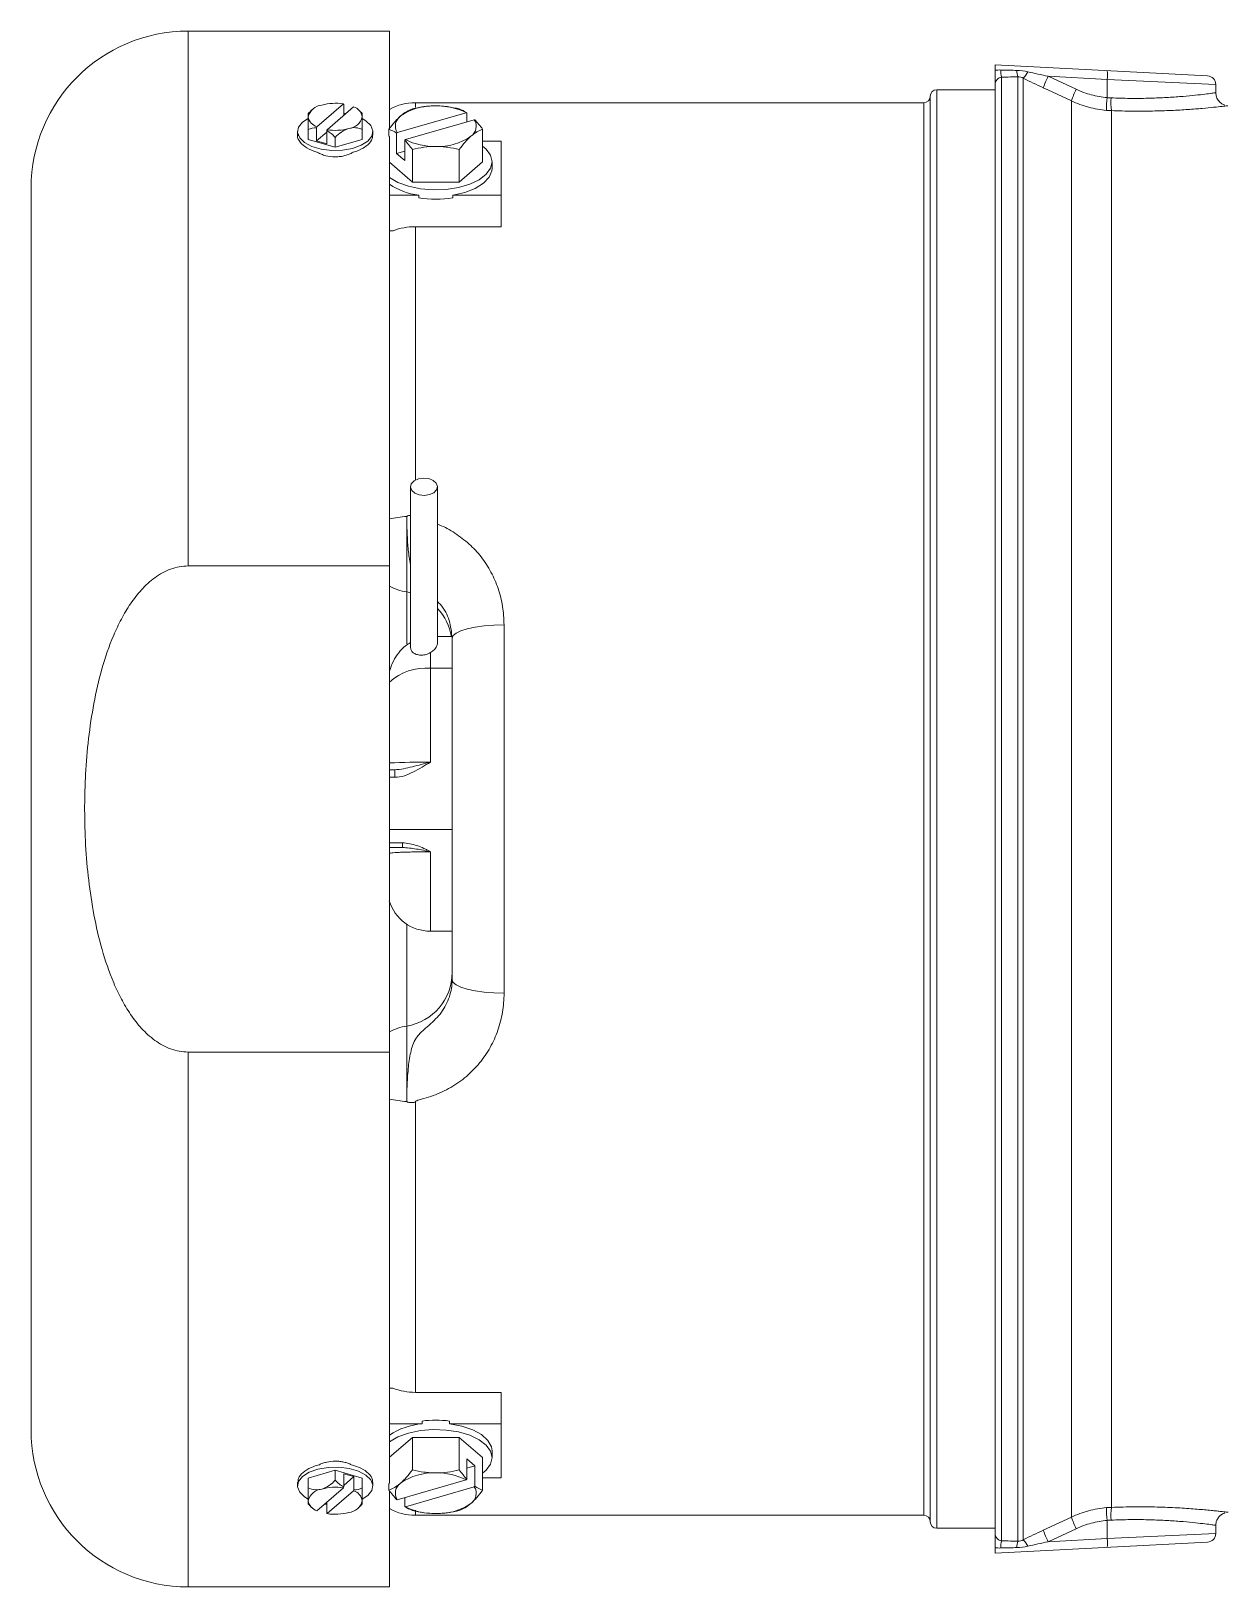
# Paper-space layout '_Top' of a CAD drawing. Header units: inches. Extents: x -13 to 10, y -6.8 to 4.5.
# Drawn here: x -13.03 to -7.5, y -3.6 to 3.6 of the extents above; entities that cross this region are included whole.
import ezdxf

# ---------------------------------------------------------------- set-up
doc = ezdxf.new("R2010")
doc.units = ezdxf.units.IN
doc.header["$MEASUREMENT"] = 0

psp = doc.layouts.new('_Top')

# ---------------------------------------------------------------- linework, layer by layer
at = {"color": 7, "linetype": 'Continuous', "lineweight": 15}
for p, q in [((-11.3715, 3.5959), (-12.3015, 3.5959)), ((-11.3715, 3.5959), (-11.3715, 3.1472)), ((-8.5715, 3.44), (-7.5894, 3.3885)), ((-8.5715, 3.4151), (-8.5715, 3.44)), ((-8.5415, 3.3832), (-8.5415, -3.3832)), ((-8.4669, 3.3843), (-8.4669, -3.3843)), ((-8.3267, 3.3872), (-8.1968, 3.3269)), ((-8.0538, 3.3729), (-8.3267, 3.3872)), ((-8.5715, 3.325), (-8.8415, 3.325)), ((-8.5715, 3.3509), (-8.5715, -3.3509)), ((-8.4415, 3.3781), (-8.4415, -3.3781)), ((-8.0538, 3.2885), (-8.0538, 3.3729)), ((-7.5515, 3.311), (-7.5515, 3.3486)), ((-11.5841, 3.2594), (-11.7061, 3.1537)), ((-11.5373, 3.2459), (-11.6594, 3.1402)), ((-11.5826, 3.2066), (-11.5826, 3.2577)), ((-8.9015, 3.265), (-11.2515, 3.265)), ((-8.8715, 3.295), (-8.8715, -3.295)), ((-8.219, 3.2734), (-8.219, -3.2734)), ((-11.7467, 3.2145), (-11.7467, 3.0953)), ((-11.5826, 3.2161), (-11.5731, 3.2149)), ((-11.4967, 3.0953), (-11.4967, 3.2145)), ((-11.3347, 3.127), (-11.0165, 3.2189)), ((-10.979, 3.1864), (-11.2972, 3.0945)), ((-11.0133, 3.2179), (-11.0133, 3.1765)), ((-8.0339, 3.2283), (-8.0339, -3.2283)), ((-11.7957, 3.1314), (-11.7957, 3.1151)), ((-11.7467, 3.0953), (-11.6217, 3.0592)), ((-11.7076, 3.0883), (-11.7076, 3.1495)), ((-11.6608, 3.1288), (-11.7076, 3.0883)), ((-11.6608, 3.136), (-11.6608, 3.0748)), ((-11.6217, 3.1042), (-11.6217, 3.0592)), ((-11.6217, 3.0592), (-11.4967, 3.0953)), ((-11.4477, 3.1151), (-11.4477, 3.1314)), ((-11.3734, 3.1109), (-11.3734, 3.1422)), ((-11.3734, 3.1109), (-11.3715, 3.1093)), ((-11.3715, -3.1157), (-11.3715, 3.1093)), ((-11.338, 3.0299), (-11.338, 3.1242)), ((-10.9404, 2.9921), (-10.9404, 3.1422)), ((-11.6608, 3.0748), (-11.7076, 3.0883)), ((-11.338, 3.0299), (-11.3005, 3.0407)), ((-11.338, 3.0299), (-11.3005, 2.9974)), ((-11.3005, 3.0917), (-11.3005, 2.9974)), ((-11.2652, 2.8984), (-11.2652, 3.0484)), ((-11.0486, 2.8984), (-11.0486, 3.0484)), ((-10.9404, 3.0874), (-10.8555, 3.0874)), ((-10.8555, 2.6919), (-10.8555, 3.0874)), ((-11.3715, 2.9905), (-11.2652, 2.8984)), ((-11.0486, 2.8984), (-10.9404, 2.9921)), ((-10.8969, 2.9612), (-10.8969, 2.9921)), ((-11.2652, 2.8984), (-11.0486, 2.8984)), ((-13.0274, -2.87), (-13.0274, 2.87)), ((-11.3715, 2.8374), (-11.2359, 2.8374)), ((-11.2359, 2.8374), (-11.2359, 2.825)), ((-11.0779, 2.825), (-11.0779, 2.8374)), ((-11.0779, 2.8374), (-10.8555, 2.8374)), ((-11.354, 2.6728), (-11.3715, 2.6728)), ((-10.8555, 2.6919), (-11.2515, 2.6919)), ((-11.274, 1.4895), (-11.274, 0.7461)), ((-11.149, 0.7677), (-11.149, 1.4895)), ((-11.2915, 0.7628), (-11.2915, 1.3523)), ((-11.3715, 1.1234), (-12.3015, 1.1234)), ((-11.2915, 1.0032), (-11.274, 0.9997)), ((-11.0846, 0.7968), (-11.149, 0.7968)), ((-10.8415, 0.8517), (-10.8415, -0.8517)), ((-11.1815, 0.7229), (-11.1815, 0.2168)), ((-11.0815, -0.7891), (-11.0815, 0.7891)), ((-11.0815, 0.6509), (-11.1815, 0.6509)), ((-11.3715, 0.1816), (-11.3469, 0.1816)), ((-11.3469, 0.1465), (-11.3715, 0.1465)), ((-11.3469, 0.1465), (-11.3469, 0.1816)), ((-11.0815, -0.0947), (-11.3715, -0.0947)), ((-11.3715, -0.1569), (-11.3114, -0.1569)), ((-11.3114, -0.1786), (-11.3715, -0.1786)), ((-11.3114, -0.1569), (-11.3114, -0.1786)), ((-11.2915, -1.3523), (-11.2915, -0.532)), ((-11.1815, -0.565), (-11.0815, -0.565)), ((-12.3015, -1.1234), (-11.3715, -1.1234)), ((-11.2515, -1.3553), (-11.2515, -2.6966)), ((-11.3554, -2.677), (-11.3715, -2.677)), ((-10.8555, -2.6966), (-11.2515, -2.6966)), ((-10.8555, -3.0915), (-10.8555, -2.6966)), ((-11.3715, -2.8415), (-11.2198, -2.8415)), ((-11.2198, -2.8415), (-11.2198, -2.8291)), ((-11.094, -2.8291), (-11.094, -2.8415)), ((-11.094, -2.8415), (-10.8555, -2.8415)), ((-11.2652, -2.9048), (-11.3715, -2.9969)), ((-11.2652, -2.9048), (-11.2652, -3.0548)), ((-11.0486, -2.9048), (-11.2652, -2.9048)), ((-11.0486, -2.9048), (-11.0486, -3.0548)), ((-10.9404, -2.9985), (-11.0486, -2.9048)), ((-10.9758, -3.0363), (-11.0133, -3.0038)), ((-11.0133, -3.0981), (-11.0133, -3.0038)), ((-10.9404, -2.9985), (-10.9404, -3.1486)), ((-10.8969, -2.9985), (-10.8969, -2.9677)), ((-11.6217, -3.0571), (-11.7467, -3.0932)), ((-11.6217, -3.1022), (-11.6217, -3.0571)), ((-11.6217, -3.0571), (-11.4967, -3.0932)), ((-11.5358, -3.0862), (-11.5826, -3.0727)), ((-11.5826, -3.0727), (-11.5826, -3.1339)), ((-11.5358, -3.0862), (-11.5826, -3.1267)), ((-11.5358, -3.1474), (-11.5358, -3.0862)), ((-10.9758, -3.0363), (-11.0133, -3.0472)), ((-10.9758, -3.0363), (-10.9758, -3.1306)), ((-10.9404, -3.0915), (-10.8555, -3.0915)), ((-11.7957, -3.1131), (-11.7957, -3.1293)), ((-11.7467, -3.0932), (-11.7467, -3.2124)), ((-11.5841, -3.1381), (-11.7061, -3.2438)), ((-11.5373, -3.1516), (-11.6594, -3.2573)), ((-11.4967, -3.2124), (-11.4967, -3.0932)), ((-11.4477, -3.1293), (-11.4477, -3.113)), ((-11.3715, -3.1157), (-11.3734, -3.1173)), ((-11.3734, -3.1173), (-11.3734, -3.1486)), ((-11.3715, -3.1544), (-11.3715, -3.5959)), ((-11.3347, -3.1928), (-11.0165, -3.1009)), ((-10.979, -3.1334), (-11.2972, -3.2253)), ((-11.6608, -3.2141), (-11.6703, -3.2128)), ((-11.6608, -3.2557), (-11.6608, -3.2046)), ((-11.471, -3.1728), (-11.4967, -3.1898)), ((-11.3005, -3.2243), (-11.3005, -3.1829)), ((-11.2515, -3.265), (-8.9015, -3.265)), ((-8.0538, -3.2885), (-8.0538, -3.3729)), ((-8.8415, -3.325), (-8.5715, -3.325)), ((-8.1968, -3.3269), (-8.3267, -3.3872)), ((-8.3267, -3.3872), (-8.0538, -3.3729)), ((-7.5515, -3.3486), (-7.5515, -3.311)), ((-7.5894, -3.3885), (-8.5715, -3.44)), ((-8.5715, -3.44), (-8.5715, -3.4151)), ((-12.3015, -3.5959), (-11.3715, -3.5959))]:
    psp.add_line(p, q, dxfattribs=at)
at = {"color": 8, "linetype": 'Continuous', "lineweight": 15}
for p, q in [((-12.3015, 3.5959), (-12.3015, 1.1234)), ((-8.8415, 3.325), (-8.8415, -3.325)), ((-7.5515, 3.3486), (-8.0538, 3.3729)), ((-11.2515, 3.265), (-11.2515, 3.2451)), ((-8.9015, 3.265), (-8.9015, -3.265)), ((-11.2515, 2.6919), (-11.2515, 1.5203)), ((-11.1815, -0.198), (-11.1815, -0.565)), ((-12.3015, -1.1234), (-12.3015, -3.5959)), ((-11.2515, -3.2407), (-11.2515, -3.265)), ((-8.0538, -3.3729), (-7.5515, -3.3486))]:
    psp.add_line(p, q, dxfattribs=at)
at = {"color": 7, "linetype": 'Continuous', "lineweight": 15, "flags": 128}
for points in [[(-8.219, 3.2734), (-8.3277, 3.3239), (-8.3489, 3.3337)], [(-11.471, 3.0879), (-11.5016, 3.0684), (-11.542, 3.054), (-11.5888, 3.0459), (-11.6382, 3.0447), (-11.6864, 3.0506), (-11.7293, 3.063), (-11.7634, 3.0809), (-11.7861, 3.1029), (-11.7955, 3.1272), (-11.7908, 3.1519), (-11.7724, 3.1749), (-11.7467, 3.1919)], [(-11.4967, 3.1919), (-11.48, 3.1818), (-11.4573, 3.1598), (-11.4479, 3.1355), (-11.4526, 3.1108), (-11.471, 3.0879)], [(-11.3715, 2.9188), (-11.3322, 2.8961), (-11.2835, 2.8786), (-11.2282, 2.8671), (-11.169, 2.8623), (-11.1092, 2.8644), (-11.052, 2.8732), (-11.0003, 2.8884), (-10.9569, 2.9091), (-10.9242, 2.9342), (-10.9038, 2.9624), (-10.8969, 2.9921), (-10.9038, 3.0219), (-10.9242, 3.0501), (-10.9404, 3.0641)], [(-10.8969, 2.9612), (-10.8978, 2.9501), (-10.9102, 2.9202), (-10.9361, 2.8926), (-10.9742, 2.8688), (-11.0224, 2.85), (-11.0779, 2.8374)], [(-11.2539, 1.4601), (-11.2683, 1.4728), (-11.274, 1.488), (-11.2701, 1.5034), (-11.2574, 1.5167), (-11.2376, 1.5259), (-11.2139, 1.5295), (-11.1898, 1.5271), (-11.1691, 1.5189), (-11.1547, 1.5063), (-11.149, 1.4911), (-11.1529, 1.4757), (-11.1656, 1.4623), (-11.1854, 1.4532), (-11.2091, 1.4495), (-11.2332, 1.452), (-11.2539, 1.4601)], [(-10.8415, 0.8517), (-10.8883, 0.8505), (-10.9333, 0.847), (-10.9748, 0.8412), (-11.0112, 0.8334), (-11.0411, 0.8239), (-11.0632, 0.8131), (-11.0769, 0.8013), (-11.0815, 0.7891)], [(-10.8415, -0.8517), (-10.8883, -0.8505), (-10.9333, -0.847), (-10.9748, -0.8412), (-11.0112, -0.8334), (-11.0411, -0.8239), (-11.0632, -0.8131), (-11.0769, -0.8013), (-11.0815, -0.7891)], [(-10.9404, -3.0705), (-10.9242, -3.0565), (-10.9038, -3.0283), (-10.8969, -2.9985), (-10.9038, -2.9688), (-10.9242, -2.9406), (-10.9569, -2.9155), (-11.0003, -2.8948), (-11.052, -2.8796), (-11.1092, -2.8708), (-11.169, -2.8687), (-11.2282, -2.8735), (-11.2835, -2.885), (-11.3322, -2.9025), (-11.3715, -2.9252)], [(-11.094, -2.8415), (-11.0369, -2.8523), (-10.9864, -2.8695), (-10.9454, -2.8921), (-10.9159, -2.9188), (-10.8998, -2.9483), (-10.8969, -2.9677)], [(-11.7467, -3.1898), (-11.7634, -3.1798), (-11.7861, -3.1577), (-11.7955, -3.1334), (-11.7908, -3.1088), (-11.7724, -3.0858), (-11.7418, -3.0663), (-11.7014, -3.052), (-11.6546, -3.0439), (-11.6052, -3.0427), (-11.557, -3.0485), (-11.5142, -3.0609), (-11.48, -3.0788), (-11.4573, -3.1008), (-11.4479, -3.1252), (-11.4526, -3.1498), (-11.471, -3.1728)], [(-8.3489, -3.3337), (-8.3328, -3.3262), (-8.219, -3.2734)]]:
    psp.add_lwpolyline(points, dxfattribs=at)
at = {"color": 7, "linetype": 'Continuous', "lineweight": 15}
for centre, radius, start, end in [((-12.3015, 2.87), 0.7259, 90, 180), ((-8.4087, 3.4168), 0.137, 180.27054, 194.21096), ((-8.355, 3.4155), 0.1161, 180.60903, 195.59271), ((-8.5125, 3.451), 0.1018, 314.21371, 334.95526), ((-7.9406, 3.1956), 0.431, 153.60613, 161.31743), ((-8.2452, 3.3929), 0.1925, 354.04331, 5.95669), ((-7.5915, 3.3486), 0.04, 1.31785, 87), ((-8.8415, 3.295), 0.03, 90, 180), ((-7.81, 3.135), 0.4318, 153.61005, 161.30519), ((-11.6767, 3.1821), 0.0722, 95.96776, 165.81903), ((-11.6215, 3.0248), 0.2376, 80.94134, 105.3143), ((-11.617, 3.2282), 0.0453, 40.64221, 43.43056), ((-11.5539, 3.1903), 0.058, 9.36408, 73.36754), ((-11.2515, 3.015), 0.25, 90, 118.6854), ((-11.1702, 2.9917), 0.2591, 87.06448, 125.13974), ((-11.1494, 2.956), 0.2946, 63.18291, 91.452), ((-8.9015, 3.295), 0.03, 270, 0), ((-7.6437, 3.2402), 0.4129, 173.2726, 181.44494), ((-7.7835, 3.2664), 0.2533, 175.27267, 188.6544), ((-11.6217, 3.1045), 0.1665, 130.28591, 138.65222), ((-11.6895, 3.2092), 0.058, 189.36408, 253.36754), ((-11.5667, 3.2175), 0.0722, 275.96776, 345.81903), ((-11.6217, 3.1045), 0.1665, 41.34778, 49.71409), ((-11.2882, 3.1574), 0.0556, 123.9596, 213.19573), ((-11.0256, 3.1559), 0.0556, 303.9596, 33.19573), ((-11.7113, 3.0773), 0.0723, 87.05, 119.31508), ((-11.3565, 3.0283), 0.3715, 160.26732, 160.9528), ((-11.3097, 3.0148), 0.3715, 160.26732, 160.9528), ((-11.7285, 3.0126), 0.1407, 40.6229, 61.25314), ((-11.622, 3.3748), 0.2376, 260.94134, 285.3143), ((-11.5199, 3.0184), 0.1332, 107.18257, 139.87239), ((-11.5342, 3.0699), 0.0798, 61.98703, 108.27041), ((-11.1644, 3.3574), 0.2946, 243.18291, 271.452), ((-11.1436, 3.3217), 0.2591, 267.06448, 305.13974), ((-11.1954, 3.1537), 0.3189, 236.4763, 262.70789), ((-11.1569, 3.3281), 0.5093, 261.08128, 278.91872), ((-11.2582, 0.8313), 0.522, 93.66111, 102.5388), ((-11.2515, 1.25), 0.25, 241.3146, 260.7931), ((-11.3315, 0.7564), 0.25, 9.25182, 43.11361), ((-11.2012, 0.3964), 0.2552, 85.56433, 131.85213), ((-11.2067, -3.1837), 3.4006, 89.57467, 92.777), ((-11.1815, -0.365), 0.2, 197.26324, 270), ((-11.3315, -0.7564), 0.25, 279.2069, 0), ((-11.2515, -1.25), 0.25, 99.2069, 118.6854), ((-11.2582, -0.8313), 0.522, 257.4612, 266.33889), ((-12.3015, -2.87), 0.7259, 180, 270), ((-11.1898, -3.1724), 0.3323, 95.18553, 123.15849), ((-11.1569, -3.3385), 0.5132, 82.96088, 97.03912), ((-11.1702, -3.3281), 0.2591, 87.06448, 125.13974), ((-11.1494, -3.3638), 0.2946, 63.18291, 91.452), ((-11.7092, -3.0678), 0.0798, 241.98703, 288.27041), ((-11.6767, -3.2154), 0.0722, 95.96776, 165.81903), ((-11.7236, -3.0163), 0.1332, 287.18257, 319.87239), ((-11.6215, -3.3727), 0.2376, 80.94134, 105.3143), ((-11.5149, -3.0106), 0.1407, 220.6229, 241.25314), ((-11.9337, -3.0127), 0.3715, 340.26732, 340.9528), ((-11.8869, -3.0262), 0.3715, 340.26732, 340.9528), ((-11.5539, -3.2071), 0.058, 9.36408, 73.36754), ((-11.5321, -3.0752), 0.0723, 267.05, 299.31508), ((-11.2882, -3.1623), 0.0556, 123.9596, 213.19573), ((-11.0256, -3.1638), 0.0556, 303.9596, 33.19573), ((-11.6895, -3.1883), 0.058, 189.36408, 253.36754), ((-11.6217, -3.1024), 0.1665, 221.34778, 229.71409), ((-11.5667, -3.18), 0.0722, 275.96776, 345.81903), ((-11.6217, -3.1024), 0.1665, 310.28591, 318.65222), ((-11.2515, -3.015), 0.25, 241.3146, 270), ((-11.1644, -2.9624), 0.2946, 243.18291, 271.452), ((-11.1436, -2.9981), 0.2591, 267.06448, 305.13974), ((-7.6437, -3.2402), 0.4129, 178.55506, 186.7274), ((-7.7835, -3.2664), 0.2533, 171.3456, 184.72733), ((-11.6265, -3.2262), 0.0453, 220.64221, 223.43056), ((-11.622, -3.0227), 0.2376, 260.94134, 285.3143), ((-8.9015, -3.295), 0.03, 0, 90), ((-8.8415, -3.295), 0.03, 180, 270), ((-7.81, -3.135), 0.4318, 198.69481, 206.38995), ((-8.5125, -3.451), 0.1018, 25.04474, 45.78629), ((-7.9406, -3.1956), 0.431, 198.68257, 206.39387), ((-8.2452, -3.3929), 0.1925, 354.04331, 5.95669), ((-7.5915, -3.3486), 0.04, 273, 358.15172), ((-8.4087, -3.4168), 0.137, 165.78904, 179.72946), ((-8.355, -3.4155), 0.1161, 164.40729, 179.39097)]:
    psp.add_arc(centre, radius, start, end, dxfattribs=at)
for points in [[(-8.5715, 3.4151), (-8.5629, 3.416), (-8.5543, 3.4164), (-8.5457, 3.4161)], [(-8.4711, 3.4143), (-8.454, 3.4138), (-8.437, 3.4118), (-8.4203, 3.408)], [(-8.4203, 3.408), (-8.3891, 3.4008), (-8.3579, 3.3939), (-8.3267, 3.3872)], [(-8.3489, 3.3337), (-8.38, 3.3481), (-8.4109, 3.3629), (-8.4415, 3.3781)], [(-11.0486, 3.2359), (-11.0841, 3.2448), (-11.12, 3.2504), (-11.1569, 3.2504)], [(-8.0538, 3.2885), (-8.0478, 3.2879), (-8.0419, 3.2875), (-8.0359, 3.2872)], [(-11.2652, 3.2359), (-11.2829, 3.2295), (-11.3008, 3.2195), (-11.3193, 3.2036)], [(-11.0486, 3.2359), (-11.0371, 3.2317), (-11.0252, 3.2259), (-11.0133, 3.2179)], [(-11.0165, 3.2189), (-11.0155, 3.2186), (-11.0144, 3.2183), (-11.0133, 3.2179)], [(-10.9758, 3.1855), (-10.9769, 3.1858), (-10.978, 3.1861), (-10.979, 3.1864)], [(-10.9758, 3.1855), (-10.9637, 3.1726), (-10.9519, 3.158), (-10.9404, 3.1422)], [(-8.0339, 3.2283), (-8.0414, 3.2286), (-8.0489, 3.2291), (-8.0565, 3.2297)], [(-11.3734, 3.1422), (-11.3618, 3.138), (-11.3499, 3.1322), (-11.338, 3.1242)], [(-11.338, 3.1242), (-11.3369, 3.1251), (-11.3358, 3.1261), (-11.3347, 3.127)], [(-11.2972, 3.0945), (-11.2983, 3.0936), (-11.2994, 3.0927), (-11.3005, 3.0917)], [(-11.0486, 3.0484), (-11.0309, 3.0726), (-11.013, 3.0938), (-10.9945, 3.1098)], [(-11.3005, 3.0917), (-11.2884, 3.0789), (-11.2767, 3.0642), (-11.2652, 3.0484)], [(-11.2652, 3.0484), (-11.2297, 3.0573), (-11.1938, 3.0629), (-11.1569, 3.0629)], [(-11.2911, 1.3529), (-11.2912, 1.3527), (-11.2914, 1.3525), (-11.2915, 1.3523)], [(-11.2911, -1.3529), (-11.2912, -1.3527), (-11.2914, -1.3525), (-11.2915, -1.3523)], [(-11.2652, -3.0548), (-11.2829, -3.079), (-11.3008, -3.1002), (-11.3193, -3.1162)], [(-11.0486, -3.0548), (-11.0841, -3.0637), (-11.12, -3.0693), (-11.1569, -3.0693)], [(-11.0486, -3.0548), (-11.0371, -3.0706), (-11.0252, -3.0855), (-11.0133, -3.0981)], [(-11.3734, -3.1486), (-11.3618, -3.1644), (-11.3499, -3.1792), (-11.338, -3.1919)], [(-11.0165, -3.1009), (-11.0155, -3.1), (-11.0144, -3.0991), (-11.0133, -3.0981)], [(-10.9758, -3.1306), (-10.9769, -3.1315), (-10.978, -3.1325), (-10.979, -3.1334)], [(-10.9758, -3.1306), (-10.9637, -3.1387), (-10.9519, -3.1444), (-10.9404, -3.1486)], [(-11.338, -3.1919), (-11.3369, -3.1922), (-11.3358, -3.1925), (-11.3347, -3.1928)], [(-11.2972, -3.2253), (-11.2983, -3.225), (-11.2994, -3.2247), (-11.3005, -3.2243)], [(-11.3005, -3.2243), (-11.2884, -3.2324), (-11.2767, -3.2381), (-11.2652, -3.2423)], [(-11.0486, -3.2423), (-11.0309, -3.2359), (-11.013, -3.2259), (-10.9945, -3.21)], [(-8.0565, -3.2297), (-8.0489, -3.2291), (-8.0414, -3.2286), (-8.0339, -3.2283)], [(-11.2652, -3.2423), (-11.2297, -3.2512), (-11.1938, -3.2568), (-11.1569, -3.2568)], [(-8.0359, -3.2872), (-8.0419, -3.2875), (-8.0478, -3.2879), (-8.0538, -3.2885)], [(-8.4415, -3.3781), (-8.4109, -3.3629), (-8.38, -3.3481), (-8.3489, -3.3337)], [(-8.5457, -3.4161), (-8.5543, -3.4164), (-8.5629, -3.416), (-8.5715, -3.4151)], [(-8.4203, -3.408), (-8.437, -3.4118), (-8.454, -3.4138), (-8.4711, -3.4143)], [(-8.3267, -3.3872), (-8.3579, -3.3939), (-8.3891, -3.4008), (-8.4203, -3.408)]]:
    psp.add_open_spline(points, degree=3, dxfattribs=at)
for points, knots in [([(-8.5715, 3.4151), (-8.5715, 3.4086), (-8.5715, 3.4027), (-8.5715, 3.3918), (-8.5715, 3.3867), (-8.5715, 3.3773), (-8.5715, 3.373), (-8.5715, 3.3658), (-8.5715, 3.3633), (-8.5715, 3.3574), (-8.5715, 3.3541), (-8.5715, 3.3509)], [0, 0, 0, 0, 0.25, 0.25, 0.5, 0.5, 0.75, 0.75, 0.875, 0.875, 1, 1, 1, 1]), ([(-8.5415, 3.3832), (-8.5461, 3.383), (-8.5498, 3.3815), (-8.5564, 3.3777), (-8.5593, 3.3753), (-8.5633, 3.3708), (-8.5646, 3.3692), (-8.5671, 3.3655), (-8.5682, 3.3634), (-8.5701, 3.359), (-8.5707, 3.3569), (-8.5714, 3.3535), (-8.5715, 3.3521), (-8.5715, 3.3509)], [0, 0, 0, 0, 0.25, 0.25, 0.5, 0.5, 0.625, 0.625, 0.75, 0.75, 0.875, 0.875, 1, 1, 1, 1]), ([(-8.5457, 3.4161), (-8.532, 3.4158), (-8.5182, 3.4154), (-8.5045, 3.4151), (-8.4934, 3.4148), (-8.4822, 3.4145), (-8.4711, 3.4143)], [0, 0, 0, 0, 0.001049059, 0.001049059, 0.001049059, 0.001898795, 0.001898795, 0.001898795, 0.001898795]), ([(-8.4669, 3.3843), (-8.478, 3.3841), (-8.4891, 3.3839), (-8.5003, 3.3838), (-8.514, 3.3836), (-8.5278, 3.3834), (-8.5415, 3.3832)], [0, 0, 0, 0, 0.000851736, 0.000851736, 0.000851736, 0.001903169, 0.001903169, 0.001903169, 0.001903169]), ([(-8.4415, 3.3781), (-8.4453, 3.3801), (-8.4493, 3.3817), (-8.4578, 3.3839), (-8.4624, 3.3844), (-8.4669, 3.3843)], [0, 0, 0, 0, 0.5, 0.5, 1, 1, 1, 1]), ([(-8.1968, 3.3269), (-8.1741, 3.3164), (-8.1508, 3.3079), (-8.1031, 3.2951), (-8.0787, 3.2908), (-8.0538, 3.2885)], [0, 0, 0, 0, 0.5, 0.5, 1, 1, 1, 1]), ([(-7.5092, 3.2542), (-7.5141, 3.2559), (-7.5251, 3.2599), (-7.5391, 3.2729), (-7.5497, 3.2907), (-7.5507, 3.3045), (-7.5513, 3.3112)], [0, 0, 0, 0, 0.202048, 0.460698, 0.736749, 1, 1, 1, 1]), ([(-11.1569, 3.2504), (-11.1661, 3.2504), (-11.1753, 3.2501), (-11.1936, 3.2488), (-11.2026, 3.2478), (-11.2297, 3.244), (-11.2475, 3.2404), (-11.2652, 3.2359)], [0, 0, 0, 0, 0.25, 0.25, 0.5, 0.5, 1, 1, 1, 1]), ([(-8.0565, 3.2297), (-8.0847, 3.2323), (-8.1123, 3.2373), (-8.1666, 3.2518), (-8.1933, 3.2615), (-8.219, 3.2734)], [0, 0, 0, 0, 0.5, 0.5, 1, 1, 1, 1]), ([(-7.4958, 3.2511), (-7.4965, 3.251), (-7.498, 3.2508), (-7.5208, 3.2481), (-7.5588, 3.2438), (-7.6125, 3.2386), (-7.6785, 3.2334), (-7.7563, 3.2289), (-7.8424, 3.2261), (-7.9359, 3.2254), (-8.0009, 3.2273), (-8.0339, 3.2283)], [0, 0, 0, 0, 0.095925, 0.207319, 0.322089, 0.433392, 0.54792, 0.659109, 0.773429, 0.885136, 1, 1, 1, 1]), ([(-11.3193, 3.2036), (-11.3239, 3.1996), (-11.3285, 3.1952), (-11.3376, 3.186), (-11.3421, 3.1811), (-11.3557, 3.1656), (-11.3646, 3.1543), (-11.3734, 3.1422)], [0, 0, 0, 0, 0.25, 0.25, 0.5, 0.5, 1, 1, 1, 1]), ([(-11.7946, 3.1151), (-11.795, 3.1138), (-11.7981, 3.1031), (-11.7851, 3.0817), (-11.7556, 3.0554), (-11.7229, 3.0412), (-11.7039, 3.0357), (-11.7022, 3.0352)], [0, 0, 0, 0, 0.040218, 0.349356, 0.658532, 0.968026, 1, 1, 1, 1]), ([(-11.5405, 3.0354), (-11.54, 3.0356), (-11.5222, 3.0407), (-11.4959, 3.0517), (-11.466, 3.0735), (-11.4487, 3.0946), (-11.4498, 3.1097), (-11.4501, 3.1151)], [0, 0, 0, 0, 0.0100719, 0.3204925, 0.5178636, 0.8282383, 1, 1, 1, 1]), ([(-10.9945, 3.1098), (-10.9899, 3.1138), (-10.9853, 3.1174), (-10.9762, 3.124), (-10.9716, 3.127), (-10.9581, 3.1349), (-10.9492, 3.139), (-10.9404, 3.1422)], [0, 0, 0, 0, 0.25, 0.25, 0.5, 0.5, 1, 1, 1, 1]), ([(-11.7022, 3.0352), (-11.6972, 3.032), (-11.6917, 3.0292), (-11.6795, 3.0241), (-11.6729, 3.0219), (-11.652, 3.0166), (-11.6366, 3.0148), (-11.6136, 3.0148), (-11.6059, 3.0153), (-11.5909, 3.0171), (-11.5837, 3.0185), (-11.5696, 3.0221), (-11.5631, 3.0243), (-11.551, 3.0293), (-11.5454, 3.0323), (-11.5405, 3.0354)], [0, 0, 0, 0, 0.125, 0.125, 0.25, 0.25, 0.5, 0.5, 0.625, 0.625, 0.75, 0.75, 0.875, 0.875, 1, 1, 1, 1]), ([(-11.1569, 3.0629), (-11.1477, 3.0629), (-11.1385, 3.0626), (-11.1202, 3.0613), (-11.1112, 3.0603), (-11.0841, 3.0565), (-11.0663, 3.0529), (-11.0486, 3.0484)], [0, 0, 0, 0, 0.25, 0.25, 0.5, 0.5, 1, 1, 1, 1]), ([(-11.2515, 2.6919), (-11.2692, 2.6919), (-11.2867, 2.6903), (-11.3209, 2.684), (-11.3378, 2.6792), (-11.354, 2.6728)], [0, 0, 0, 0, 0.5, 0.5, 1, 1, 1, 1]), ([(-12.3015, 1.1234), (-12.3153, 1.1234), (-12.3291, 1.1222), (-12.3563, 1.1172), (-12.3699, 1.1135), (-12.3959, 1.1039), (-12.4085, 1.0982), (-12.4329, 1.0848), (-12.4447, 1.0773), (-12.4782, 1.0529), (-12.4984, 1.0342), (-12.5264, 1.0035), (-12.5354, 0.9928), (-12.5524, 0.971), (-12.5605, 0.9599), (-12.5836, 0.9258), (-12.5975, 0.9022), (-12.6232, 0.8536), (-12.635, 0.8285), (-12.6674, 0.7523), (-12.685, 0.7004), (-12.7148, 0.5953), (-12.727, 0.542), (-12.7473, 0.4344), (-12.7554, 0.3799), (-12.768, 0.2707), (-12.7726, 0.216), (-12.7771, 0.1337), (-12.7782, 0.1063), (-12.7793, 0.0651), (-12.7796, 0.0514), (-12.7799, 0.0239), (-12.78, 0.0101), (-12.7798, -0.113), (-12.7739, -0.2216), (-12.755, -0.3831), (-12.7469, -0.4367), (-12.7268, -0.5432), (-12.7146, -0.5962), (-12.6847, -0.7013), (-12.6668, -0.7538), (-12.6346, -0.8295), (-12.6229, -0.8542), (-12.5972, -0.9027), (-12.5832, -0.9263), (-12.5521, -0.9721), (-12.5353, -0.9939), (-12.5074, -1.0243), (-12.4976, -1.0341), (-12.4771, -1.0527), (-12.4664, -1.0615), (-12.4441, -1.0776), (-12.4325, -1.085), (-12.4084, -1.0982), (-12.3957, -1.1041), (-12.3697, -1.1135), (-12.3564, -1.1172), (-12.3293, -1.1221), (-12.3153, -1.1234), (-12.3015, -1.1234)], [0, 0, 0, 0, 0.015625, 0.015625, 0.03125, 0.03125, 0.046875, 0.046875, 0.0625, 0.0625, 0.09375, 0.09375, 0.109375, 0.109375, 0.125, 0.125, 0.15625, 0.15625, 0.1875, 0.1875, 0.25, 0.25, 0.3125, 0.3125, 0.375, 0.375, 0.4375, 0.4375, 0.46875, 0.46875, 0.484375, 0.484375, 0.5, 0.5, 0.625, 0.625, 0.6875, 0.6875, 0.75, 0.75, 0.8125, 0.8125, 0.84375, 0.84375, 0.875, 0.875, 0.90625, 0.90625, 0.921875, 0.921875, 0.9375, 0.9375, 0.953125, 0.953125, 0.96875, 0.96875, 0.984375, 0.984375, 1, 1, 1, 1]), ([(-11.274, 0.7693), (-11.2821, 0.7644), (-11.303, 0.7517), (-11.3299, 0.722), (-11.3545, 0.6827), (-11.3669, 0.6519), (-11.3711, 0.6347), (-11.3715, 0.633)], [0, 0, 0, 0, 0.158705, 0.409415, 0.676485, 0.969716, 1, 1, 1, 1]), ([(-11.2738, 0.7461), (-11.2733, 0.742), (-11.2722, 0.7334), (-11.2622, 0.7221), (-11.2468, 0.714), (-11.2275, 0.7106), (-11.2065, 0.7126), (-11.191, 0.7179), (-11.1831, 0.7221), (-11.1815, 0.7229)], [0, 0, 0, 0, 0.14889, 0.30966, 0.470201, 0.630479, 0.791793, 0.956916, 1, 1, 1, 1]), ([(-11.1815, 0.7229), (-11.1755, 0.727), (-11.1635, 0.7352), (-11.1528, 0.7512), (-11.1481, 0.7627), (-11.1492, 0.7673), (-11.1493, 0.7677)], [0, 0, 0, 0, 0.327228, 0.654616, 0.970352, 1, 1, 1, 1]), ([(-11.3469, 0.1465), (-11.3315, 0.1465), (-11.3167, 0.1495), (-11.2874, 0.1586), (-11.2736, 0.1647), (-11.2331, 0.185), (-11.2076, 0.2015), (-11.1815, 0.2168)], [0, 0, 0, 0, 0.25, 0.25, 0.5, 0.5, 1, 1, 1, 1]), ([(-11.3469, 0.1816), (-11.333, 0.1816), (-11.3195, 0.1837), (-11.2924, 0.1889), (-11.2789, 0.1921), (-11.2516, 0.1989), (-11.2378, 0.2024), (-11.2098, 0.2096), (-11.1957, 0.2133), (-11.1815, 0.2168)], [0, 0, 0, 0, 0.25, 0.25, 0.5, 0.5, 0.75, 0.75, 1, 1, 1, 1]), ([(-11.3715, -0.1788), (-11.3637, -0.1787), (-11.3547, -0.1787), (-11.3345, -0.1786), (-11.3235, -0.1786), (-11.3114, -0.1786)], [0, 0, 0, 0, 0.5, 0.5, 1, 1, 1, 1]), ([(-11.1815, -0.198), (-11.1926, -0.198), (-11.2035, -0.198), (-11.2252, -0.1981), (-11.2358, -0.1982), (-11.2563, -0.1985), (-11.2661, -0.1986), (-11.2852, -0.199), (-11.2942, -0.1993), (-11.3109, -0.1998), (-11.3187, -0.2001), (-11.3331, -0.2008), (-11.3396, -0.2011), (-11.3511, -0.2019), (-11.3561, -0.2024), (-11.3649, -0.2034), (-11.3686, -0.2039), (-11.3715, -0.2045)], [0, 0, 0, 0, 0.125, 0.125, 0.25, 0.25, 0.375, 0.375, 0.5, 0.5, 0.625, 0.625, 0.75, 0.75, 0.875, 0.875, 1, 1, 1, 1]), ([(-11.3114, -0.1569), (-11.2997, -0.1569), (-11.2883, -0.1582), (-11.2658, -0.1625), (-11.2547, -0.1656), (-11.2329, -0.1731), (-11.2223, -0.1774), (-11.2068, -0.1847), (-11.2016, -0.1872), (-11.1915, -0.1925), (-11.1864, -0.1952), (-11.1815, -0.198)], [0, 0, 0, 0, 0.25, 0.25, 0.5, 0.5, 0.75, 0.75, 0.875, 0.875, 1, 1, 1, 1]), ([(-11.3114, -0.1786), (-11.3007, -0.1786), (-11.29, -0.1793), (-11.2684, -0.1816), (-11.2575, -0.1831), (-11.2358, -0.1868), (-11.225, -0.1888), (-11.2032, -0.1932), (-11.1923, -0.1956), (-11.1815, -0.198)], [0, 0, 0, 0, 0.25, 0.25, 0.5, 0.5, 0.75, 0.75, 1, 1, 1, 1]), ([(-11.2911, -1.3529), (-11.2911, -1.3278), (-11.2905, -1.3008), (-11.2881, -1.246), (-11.2863, -1.2184), (-11.282, -1.1783), (-11.2804, -1.1653), (-11.2763, -1.14), (-11.2739, -1.1277), (-11.2679, -1.1043), (-11.2644, -1.0932), (-11.2554, -1.0721), (-11.2498, -1.0621), (-11.2392, -1.0478), (-11.2353, -1.0431), (-11.2268, -1.034), (-11.2223, -1.0296), (-11.2127, -1.0208), (-11.2077, -1.0165), (-11.1975, -1.0077), (-11.1923, -1.0032), (-11.1769, -0.9897), (-11.1669, -0.9805), (-11.1482, -0.9609), (-11.1393, -0.9505), (-11.1233, -0.9286), (-11.1162, -0.9172), (-11.1038, -0.8934), (-11.0985, -0.8811), (-11.0858, -0.8426), (-11.0815, -0.8163), (-11.0815, -0.7891)], [0, 0, 0, 0, 0.125, 0.125, 0.25, 0.25, 0.3125, 0.3125, 0.375, 0.375, 0.4375, 0.4375, 0.5, 0.5, 0.53125, 0.53125, 0.5625, 0.5625, 0.59375, 0.59375, 0.625, 0.625, 0.6875, 0.6875, 0.75, 0.75, 0.8125, 0.8125, 0.875, 0.875, 1, 1, 1, 1]), ([(-10.8415, -0.8517), (-10.8415, -0.8812), (-10.8439, -0.9102), (-10.8534, -0.9673), (-10.8605, -0.9954), (-10.8796, -1.0505), (-10.8914, -1.0768), (-10.9125, -1.1145), (-10.92, -1.1268), (-10.9363, -1.1507), (-10.9451, -1.1625), (-10.9728, -1.1963), (-10.9932, -1.217), (-11.0266, -1.2453), (-11.0382, -1.2543), (-11.0623, -1.2712), (-11.0749, -1.2793), (-11.1137, -1.3016), (-11.1411, -1.3142), (-11.1836, -1.3297), (-11.198, -1.3343), (-11.2198, -1.3408), (-11.2271, -1.3428), (-11.2379, -1.3461), (-11.2416, -1.3472), (-11.2468, -1.3493), (-11.2486, -1.35), (-11.2509, -1.3515), (-11.2517, -1.3521), (-11.2523, -1.3533), (-11.2524, -1.3537), (-11.2521, -1.3546), (-11.2518, -1.3549), (-11.2515, -1.3553)], [0, 0, 0, 0, 0.125, 0.125, 0.25, 0.25, 0.375, 0.375, 0.4375, 0.4375, 0.5, 0.5, 0.625, 0.625, 0.6875, 0.6875, 0.75, 0.75, 0.875, 0.875, 0.9375, 0.9375, 0.96875, 0.96875, 0.984375, 0.984375, 0.992188, 0.992188, 0.996094, 0.996094, 0.998047, 0.998047, 1, 1, 1, 1]), ([(-11.2911, -1.3529), (-11.2906, -1.3536), (-11.2898, -1.3539), (-11.2882, -1.3546), (-11.2874, -1.3549), (-11.285, -1.3556), (-11.2833, -1.3559), (-11.2783, -1.3568), (-11.2749, -1.3571), (-11.2682, -1.3574), (-11.2648, -1.3573), (-11.2581, -1.3568), (-11.2547, -1.3563), (-11.2515, -1.3553)], [0, 0, 0, 0, 0.0625, 0.0625, 0.125, 0.125, 0.25, 0.25, 0.5, 0.5, 0.75, 0.75, 1, 1, 1, 1]), ([(-11.2515, -2.6966), (-11.2695, -2.6966), (-11.2872, -2.6949), (-11.3219, -2.6884), (-11.339, -2.6835), (-11.3554, -2.677)], [0, 0, 0, 0, 0.5, 0.5, 1, 1, 1, 1]), ([(-11.6952, -3.0312), (-11.6904, -3.0286), (-11.6851, -3.0263), (-11.6737, -3.0222), (-11.6676, -3.0205), (-11.6487, -3.0163), (-11.635, -3.0148), (-11.6143, -3.0148), (-11.6075, -3.0152), (-11.5942, -3.0166), (-11.5876, -3.0177), (-11.5749, -3.0206), (-11.5689, -3.0223), (-11.5576, -3.0264), (-11.5522, -3.0288), (-11.5474, -3.0314)], [0, 0, 0, 0, 0.125, 0.125, 0.25, 0.25, 0.5, 0.5, 0.625, 0.625, 0.75, 0.75, 0.875, 0.875, 1, 1, 1, 1]), ([(-11.6952, -3.0312), (-11.7038, -3.0336), (-11.7296, -3.0409), (-11.7646, -3.0596), (-11.7915, -3.0861), (-11.7936, -3.1045), (-11.7946, -3.1131)], [0, 0, 0, 0, 0.147338, 0.444336, 0.741556, 1, 1, 1, 1]), ([(-11.4501, -3.113), (-11.4496, -3.1086), (-11.4478, -3.0946), (-11.4659, -3.0709), (-11.4997, -3.0464), (-11.532, -3.0362), (-11.5474, -3.0314)], [0, 0, 0, 0, 0.133257, 0.431487, 0.729891, 1, 1, 1, 1]), ([(-11.1569, -3.0693), (-11.1661, -3.0693), (-11.1753, -3.069), (-11.1936, -3.0677), (-11.2026, -3.0667), (-11.2297, -3.0629), (-11.2475, -3.0593), (-11.2652, -3.0548)], [0, 0, 0, 0, 0.25, 0.25, 0.5, 0.5, 1, 1, 1, 1]), ([(-11.3193, -3.1162), (-11.3239, -3.1202), (-11.3285, -3.1238), (-11.3376, -3.1304), (-11.3421, -3.1334), (-11.3557, -3.1413), (-11.3646, -3.1454), (-11.3734, -3.1486)], [0, 0, 0, 0, 0.25, 0.25, 0.5, 0.5, 1, 1, 1, 1]), ([(-10.9945, -3.21), (-10.9899, -3.206), (-10.9853, -3.2016), (-10.9762, -3.1924), (-10.9716, -3.1875), (-10.9581, -3.172), (-10.9492, -3.1607), (-10.9404, -3.1486)], [0, 0, 0, 0, 0.25, 0.25, 0.5, 0.5, 1, 1, 1, 1]), ([(-8.219, -3.2734), (-8.1933, -3.2615), (-8.1669, -3.2519), (-8.1126, -3.2373), (-8.0847, -3.2323), (-8.0565, -3.2297)], [0, 0, 0, 0, 0.5, 0.5, 1, 1, 1, 1]), ([(-8.0339, -3.2283), (-7.997, -3.2269), (-7.9609, -3.2261), (-7.9081, -3.2258), (-7.8907, -3.2258), (-7.8563, -3.2262), (-7.8392, -3.2265), (-7.7895, -3.2277), (-7.7583, -3.229), (-7.7142, -3.2314), (-7.7, -3.2322), (-7.6726, -3.234), (-7.6594, -3.235), (-7.6222, -3.2379), (-7.6001, -3.2399), (-7.5711, -3.2427), (-7.5621, -3.2436), (-7.5458, -3.2453), (-7.5385, -3.2461), (-7.519, -3.2483), (-7.5093, -3.2494), (-7.4998, -3.2506), (-7.4976, -3.2509), (-7.4948, -3.2512), (-7.4944, -3.2512), (-7.4948, -3.2512)], [0, 0, 0, 0, 0.125, 0.125, 0.1875, 0.1875, 0.25, 0.25, 0.375, 0.375, 0.4375, 0.4375, 0.5, 0.5, 0.625, 0.625, 0.6875, 0.6875, 0.75, 0.75, 0.875, 0.875, 0.9375, 0.9375, 1, 1, 1, 1]), ([(-11.1569, -3.2568), (-11.1477, -3.2568), (-11.1385, -3.2565), (-11.1202, -3.2552), (-11.1112, -3.2542), (-11.0841, -3.2504), (-11.0663, -3.2468), (-11.0486, -3.2423)], [0, 0, 0, 0, 0.25, 0.25, 0.5, 0.5, 1, 1, 1, 1]), ([(-8.0538, -3.2885), (-8.0787, -3.2908), (-8.1031, -3.2951), (-8.1508, -3.3079), (-8.1741, -3.3164), (-8.1968, -3.3269)], [0, 0, 0, 0, 0.5, 0.5, 1, 1, 1, 1]), ([(-7.5508, -3.3109), (-7.551, -3.3088), (-7.552, -3.2992), (-7.546, -3.2839), (-7.5353, -3.2689), (-7.5233, -3.2597), (-7.5145, -3.2552), (-7.5098, -3.254), (-7.5091, -3.2539)], [0, 0, 0, 0, 0.0818941, 0.3810351, 0.6143842, 0.8085829, 0.972467, 1, 1, 1, 1]), ([(-8.5715, -3.3509), (-8.5715, -3.3521), (-8.5714, -3.3535), (-8.5707, -3.3569), (-8.5701, -3.359), (-8.5682, -3.3634), (-8.5671, -3.3654), (-8.5646, -3.3692), (-8.5633, -3.3708), (-8.5593, -3.3753), (-8.5564, -3.3777), (-8.5499, -3.3815), (-8.5461, -3.383), (-8.5415, -3.3832)], [0, 0, 0, 0, 0.125, 0.125, 0.25, 0.25, 0.375, 0.375, 0.5, 0.5, 0.75, 0.75, 1, 1, 1, 1]), ([(-8.5715, -3.4151), (-8.5715, -3.4086), (-8.5715, -3.4027), (-8.5715, -3.3918), (-8.5715, -3.3867), (-8.5715, -3.3773), (-8.5715, -3.373), (-8.5715, -3.3658), (-8.5715, -3.3633), (-8.5715, -3.3574), (-8.5715, -3.3541), (-8.5715, -3.3509)], [0, 0, 0, 0, 0.25, 0.25, 0.5, 0.5, 0.75, 0.75, 0.875, 0.875, 1, 1, 1, 1]), ([(-8.4669, -3.3843), (-8.4624, -3.3844), (-8.4578, -3.3839), (-8.4493, -3.3817), (-8.4453, -3.3801), (-8.4415, -3.3781)], [0, 0, 0, 0, 0.5, 0.5, 1, 1, 1, 1]), ([(-8.4711, -3.4143), (-8.4822, -3.4145), (-8.4934, -3.4148), (-8.5045, -3.4151), (-8.5182, -3.4154), (-8.532, -3.4158), (-8.5457, -3.4161)], [0, 0, 0, 0, 0.000849736, 0.000849736, 0.000849736, 0.001898795, 0.001898795, 0.001898795, 0.001898795]), ([(-8.5415, -3.3832), (-8.5278, -3.3834), (-8.514, -3.3836), (-8.5003, -3.3838), (-8.4891, -3.3839), (-8.478, -3.3841), (-8.4669, -3.3843)], [0, 0, 0, 0, 0.001051433, 0.001051433, 0.001051433, 0.001903169, 0.001903169, 0.001903169, 0.001903169])]:
    psp.add_open_spline(points, degree=3, knots=knots, dxfattribs=at)
at = {"color": 8, "linetype": 'Continuous', "lineweight": 15}
for points, knots in [([(-8.0359, 3.2872), (-8.0067, 3.2863), (-7.9482, 3.2844), (-7.8644, 3.2852), (-7.7868, 3.2882), (-7.7171, 3.2928), (-7.6576, 3.2982), (-7.6094, 3.3035), (-7.5752, 3.3079), (-7.5546, 3.3107), (-7.5531, 3.3109), (-7.5525, 3.311)], [0, 0, 0, 0, 0.112342, 0.224687, 0.337004, 0.449328, 0.562494, 0.67566, 0.789536, 0.903407, 1, 1, 1, 1]), ([(-11.2911, 1.3529), (-11.2909, 1.3531), (-11.2901, 1.3539), (-11.2854, 1.3556), (-11.2799, 1.357), (-11.2751, 1.3568), (-11.274, 1.3567)], [0, 0, 0, 0, 0.0513726, 0.1934799, 0.8127432, 1, 1, 1, 1]), ([(-11.274, 1.1299), (-11.2778, 1.1523), (-11.285, 1.195), (-11.2885, 1.2536), (-11.2901, 1.2919), (-11.2907, 1.3146), (-11.291, 1.3305), (-11.2911, 1.3437), (-11.2911, 1.3504), (-11.2911, 1.3529)], [0, 0, 0, 0, 0.315684, 0.602324, 0.74867, 0.81701, 0.903799, 0.965258, 1, 1, 1, 1]), ([(-11.149, 1.3161), (-11.1463, 1.3152), (-11.1177, 1.3053), (-11.0671, 1.276), (-11.0013, 1.2267), (-10.945, 1.1658), (-10.8997, 1.0962), (-10.8665, 1.0192), (-10.8455, 0.937), (-10.8428, 0.8802), (-10.8415, 0.8517)], [0, 0, 0, 0, 0.013838, 0.149778, 0.28866, 0.427577, 0.569615, 0.711687, 0.855836, 1, 1, 1, 1]), ([(-11.0815, 0.7891), (-11.0844, 0.8169), (-11.0903, 0.8724), (-11.1193, 0.9301), (-11.1444, 0.9543), (-11.149, 0.9588)], [0, 0, 0, 0, 0.448376, 0.898266, 1, 1, 1, 1]), ([(-7.5525, -3.311), (-7.5532, -3.3109), (-7.5546, -3.3107), (-7.575, -3.3079), (-7.6091, -3.3036), (-7.6573, -3.2982), (-7.7165, -3.2928), (-7.7864, -3.2882), (-7.8637, -3.2852), (-7.9478, -3.2844), (-8.0062, -3.2863), (-8.0359, -3.2872)], [0, 0, 0, 0, 0.096619, 0.208838, 0.32436, 0.435927, 0.550685, 0.661422, 0.775319, 0.886035, 1, 1, 1, 1])]:
    psp.add_open_spline(points, degree=3, knots=knots, dxfattribs=at)

doc.saveas('drawing.dxf')
